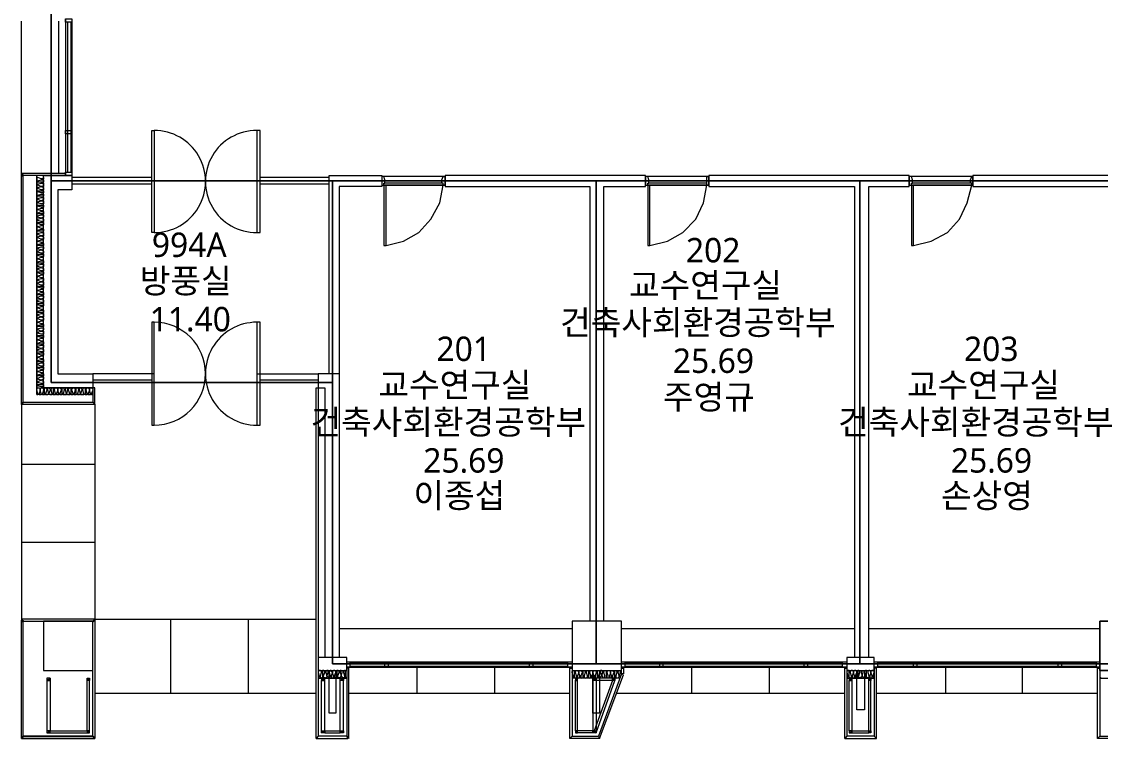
# Model space of a CAD drawing. Header units: millimetres. Extents: x -4020 to 126975, y -1911 to 106713.
# Drawn here: x 18526 to 33847, y 19414 to 29588 of the extents above; entities that cross this region are included whole.
import ezdxf

# ---------------------------------------------------------------- set-up
doc = ezdxf.new("R2010")
doc.units = ezdxf.units.MM
doc.layers.add('PDF_문자', color=7, linetype='Continuous')
doc.layers.add('PDF_형상', color=7, linetype='Continuous')
doc.styles.add('PDF 맑은 고딕', font='malgun.ttf')

msp = doc.modelspace()

# ---------------------------------------------------------------- linework, layer by layer
at = {"layer": 'PDF_형상', "lineweight": 5}
for points in [[(49196, 20471), (45434, 20471), (41688, 20471), (37941, 20471), (34195, 20471), (30433, 20471), (26687, 20471), (22941, 20471), (22941, 24466), (18946, 24466), (18946, 27326), (18946, 32129), (18946, 38969), (22941, 38969), (26687, 38969), (30433, 38969), (34195, 38969), (64445, 38969)], [(49196, 29704), (45434, 29704), (41688, 29704), (37941, 29704), (34195, 29704), (30433, 29704), (26687, 29704), (22941, 29704), (22941, 32129), (18946, 32129), (18946, 27326), (22941, 27326), (26687, 27326), (30433, 27326), (34195, 27326), (37941, 27326), (41688, 27326), (45434, 27326), (49196, 27326)], [(18526, 27419), (18526, 29596)], [(19055, 27435), (19055, 29596)], [(19148, 29627), (19148, 27404)], [(19179, 29580), (19179, 27450)], [(19226, 29580), (19226, 27450)], [(19241, 29627), (19241, 27404)], [(18744, 24295), (18759, 24295), (18759, 24310), (18744, 24357), (18744, 24373), (18759, 24388), (18775, 24388), (18790, 24373), (18790, 24357), (18790, 24373), (18806, 24388), (18821, 24388), (18837, 24373), (18837, 24357), (18821, 24310), (18821, 24295), (18837, 24295), (18852, 24295), (18852, 24310), (18852, 24357), (18852, 24373), (18852, 24388), (18868, 24388), (18884, 24373), (18884, 24357), (18868, 24310), (18868, 24295), (18884, 24295), (18899, 24295), (18915, 24310), (18899, 24357), (18899, 24373), (18899, 24388), (18915, 24388), (18930, 24373), (18930, 24357), (18915, 24310), (18930, 24295), (18946, 24295), (18961, 24295), (18961, 24310), (18946, 24357), (18946, 24373), (18961, 24388), (18977, 24388), (18977, 24373), (18977, 24357), (18977, 24310), (18977, 24295), (18992, 24295), (19008, 24295), (19008, 24310), (18992, 24357), (18992, 24373), (19008, 24388), (19023, 24388), (19039, 24373), (19039, 24357), (19039, 24373), (19055, 24388), (19070, 24388), (19086, 24373), (19086, 24357), (19070, 24310), (19070, 24295), (19086, 24295), (19101, 24295), (19101, 24310), (19101, 24357), (19101, 24373), (19101, 24388), (19117, 24388), (19132, 24373), (19132, 24357), (19117, 24310), (19117, 24295), (19132, 24295), (19163, 24295), (19163, 24310), (19148, 24357), (19148, 24373), (19163, 24388), (19179, 24388), (19179, 24373), (19179, 24357), (19163, 24310), (19179, 24295), (19194, 24295), (19210, 24295), (19210, 24310), (19194, 24357), (19194, 24373), (19210, 24388), (19226, 24388), (19226, 24373), (19226, 24357), (19226, 24310), (19226, 24295), (19241, 24295), (19257, 24295), (19257, 24310), (19241, 24357), (19241, 24373), (19257, 24388), (19272, 24388), (19288, 24373), (19288, 24357), (19272, 24310), (19272, 24295), (19288, 24295), (19303, 24295), (19303, 24310), (19303, 24357), (19303, 24373), (19303, 24388), (19319, 24388), (19334, 24373), (19334, 24357), (19319, 24310), (19319, 24295), (19334, 24295), (19350, 24295), (19365, 24310), (19350, 24357), (19350, 24373), (19350, 24388), (19365, 24388), (19381, 24373), (19381, 24357), (19365, 24310), (19365, 24295), (19397, 24295), (19412, 24295), (19412, 24310), (19397, 24357), (19397, 24373), (19412, 24388), (19428, 24388), (19428, 24373), (19428, 24357), (19428, 24310), (19428, 24295), (19443, 24295), (19459, 24295), (19459, 24310), (19443, 24357), (19443, 24373), (19459, 24388), (19474, 24388), (19490, 24373), (19490, 24357), (19490, 24373), (19505, 24388), (19521, 24388), (19536, 24373), (19536, 24357), (19521, 24310), (19521, 24295), (19536, 24295), (18744, 24295), (18744, 27404)], [(18837, 27373), (18837, 27357), (18806, 27357), (18759, 27373), (18744, 27373), (18744, 27357), (18744, 27342), (18744, 27326), (18759, 27326), (18806, 27342), (18837, 27342), (18837, 27326), (18837, 27311), (18806, 27311), (18759, 27311), (18744, 27311), (18744, 27295), (18744, 27279), (18759, 27279), (18806, 27295), (18837, 27295), (18837, 27279), (18837, 27248), (18806, 27248), (18759, 27264), (18744, 27264), (18744, 27248), (18744, 27233), (18759, 27233), (18806, 27248), (18837, 27233), (18837, 27217), (18837, 27202), (18806, 27202), (18759, 27217), (18744, 27217), (18744, 27202), (18744, 27186), (18759, 27186), (18806, 27186), (18837, 27186), (18837, 27171), (18837, 27155), (18806, 27155), (18759, 27171), (18744, 27171), (18744, 27155), (18744, 27140), (18744, 27124), (18759, 27124), (18806, 27140), (18837, 27140), (18837, 27124), (18837, 27108), (18806, 27108), (18759, 27108), (18744, 27108), (18744, 27093), (18744, 27077), (18759, 27077), (18806, 27093), (18837, 27093), (18837, 27077), (18837, 27062), (18806, 27046), (18759, 27062), (18744, 27062), (18744, 27046), (18744, 27031), (18759, 27031), (18806, 27046), (18837, 27046), (18837, 27015), (18837, 27000), (18806, 27000), (18759, 27015), (18744, 27015), (18744, 27000), (18744, 26984), (18759, 26984), (18806, 26984), (18837, 26984), (18837, 26969), (18837, 26953), (18806, 26953), (18759, 26969), (18744, 26969), (18744, 26953), (18744, 26937), (18744, 26922), (18759, 26922), (18744, 26922), (18744, 26906), (18744, 26891), (18744, 26875), (18759, 26875), (18806, 26891), (18837, 26891), (18837, 26875), (18837, 26860), (18806, 26860), (18759, 26860), (18744, 26860), (18744, 26844), (18744, 26829), (18759, 26829), (18806, 26844), (18837, 26844), (18837, 26829), (18837, 26813), (18806, 26798), (18759, 26813), (18744, 26813), (18744, 26798), (18744, 26782), (18759, 26782), (18806, 26798), (18837, 26782), (18837, 26766), (18837, 26751), (18806, 26751), (18759, 26766), (18744, 26766), (18744, 26751), (18744, 26735), (18759, 26735), (18806, 26735), (18837, 26735), (18837, 26720), (18837, 26704), (18806, 26704), (18759, 26720), (18744, 26720), (18744, 26704), (18744, 26689), (18744, 26673), (18759, 26673), (18744, 26673), (18744, 26658), (18744, 26642), (18744, 26627), (18759, 26627), (18806, 26642), (18837, 26642), (18837, 26627), (18837, 26611), (18806, 26611), (18759, 26611), (18744, 26611), (18744, 26595), (18744, 26580), (18759, 26580), (18806, 26595), (18837, 26595), (18837, 26580), (18837, 26549), (18806, 26549), (18759, 26564), (18744, 26564), (18744, 26549), (18744, 26533), (18759, 26533), (18806, 26549), (18837, 26533), (18837, 26518), (18837, 26502), (18806, 26502), (18759, 26518), (18744, 26518), (18744, 26502), (18744, 26487), (18759, 26471), (18744, 26471), (18744, 26456), (18744, 26440), (18744, 26425), (18759, 26425), (18806, 26440), (18837, 26440), (18837, 26425), (18837, 26409), (18806, 26409), (18759, 26409), (18744, 26409), (18744, 26393), (18744, 26378), (18759, 26378), (18806, 26393), (18837, 26393), (18837, 26378), (18837, 26362), (18806, 26347), (18759, 26362), (18744, 26362), (18744, 26347), (18744, 26331), (18759, 26331), (18806, 26347), (18837, 26331), (18837, 26316), (18837, 26300), (18806, 26300), (18759, 26316), (18744, 26316), (18744, 26300), (18744, 26285), (18759, 26285), (18806, 26285), (18837, 26285), (18837, 26269), (18837, 26254), (18806, 26254), (18759, 26269), (18744, 26269), (18744, 26254), (18744, 26238), (18744, 26222), (18759, 26222), (18744, 26222), (18744, 26207), (18744, 26191), (18744, 26176), (18759, 26176), (18806, 26191), (18837, 26191), (18837, 26176), (18837, 26160), (18806, 26160), (18759, 26160), (18744, 26160), (18744, 26145), (18744, 26129), (18759, 26129), (18806, 26145), (18837, 26145), (18837, 26129), (18837, 26114), (18806, 26098), (18759, 26114), (18744, 26114), (18744, 26098), (18744, 26083), (18759, 26083), (18806, 26098), (18837, 26083), (18837, 26067), (18837, 26051), (18806, 26051), (18759, 26067), (18744, 26067), (18744, 26051), (18744, 26036), (18759, 26036), (18806, 26036), (18837, 26036), (18837, 26020), (18837, 26005), (18806, 26005), (18759, 26020), (18744, 26020), (18744, 26005), (18744, 25989), (18744, 25974), (18759, 25974), (18744, 25958), (18744, 25943), (18744, 25927), (18759, 25927), (18806, 25943), (18837, 25943), (18837, 25927), (18837, 25912), (18806, 25896), (18759, 25912), (18744, 25912), (18744, 25896), (18744, 25880), (18759, 25880), (18806, 25896), (18837, 25896), (18837, 25865), (18837, 25849), (18806, 25849), (18759, 25865), (18744, 25865), (18744, 25849), (18744, 25834), (18759, 25834), (18806, 25834), (18837, 25834), (18837, 25818), (18837, 25803), (18806, 25803), (18759, 25818), (18744, 25818), (18744, 25803), (18744, 25787), (18744, 25772), (18759, 25772), (18744, 25772), (18744, 25756), (18744, 25741), (18744, 25725), (18759, 25725), (18806, 25741), (18837, 25741), (18837, 25725), (18837, 25709), (18806, 25709), (18759, 25709), (18744, 25709), (18744, 25694), (18744, 25678), (18759, 25678), (18806, 25694), (18837, 25694), (18837, 25678), (18837, 25663), (18806, 25647), (18759, 25663), (18744, 25663), (18744, 25647), (18744, 25632), (18759, 25632), (18806, 25647), (18837, 25632), (18837, 25616), (18837, 25601), (18806, 25601), (18759, 25616), (18744, 25616), (18744, 25601), (18744, 25585), (18759, 25585), (18806, 25585), (18837, 25585), (18837, 25570), (18837, 25554), (18806, 25554), (18759, 25570), (18744, 25570), (18744, 25554), (18744, 25538), (18744, 25523), (18759, 25523), (18744, 25523), (18744, 25507), (18744, 25492), (18744, 25476), (18759, 25476), (18806, 25492), (18837, 25492), (18837, 25476), (18837, 25461), (18806, 25461), (18759, 25461), (18744, 25461), (18744, 25445), (18744, 25430), (18759, 25430), (18806, 25445), (18837, 25445), (18837, 25430), (18837, 25399), (18806, 25399), (18759, 25414), (18744, 25414), (18744, 25399), (18744, 25383), (18759, 25383), (18806, 25399), (18837, 25383), (18837, 25367), (18837, 25352), (18806, 25352), (18759, 25367), (18744, 25367), (18744, 25352), (18744, 25336), (18759, 25321), (18744, 25321), (18744, 25305), (18744, 25290), (18744, 25274), (18759, 25274), (18806, 25290), (18837, 25290), (18837, 25274), (18837, 25259), (18806, 25259), (18759, 25259), (18744, 25259), (18744, 25243), (18744, 25228), (18759, 25228), (18806, 25243), (18837, 25243), (18837, 25228), (18837, 25212), (18806, 25196), (18759, 25212), (18744, 25212), (18744, 25196), (18744, 25181), (18759, 25181), (18806, 25196), (18837, 25196), (18837, 25165), (18837, 25150), (18806, 25150), (18759, 25165), (18744, 25165), (18744, 25150), (18744, 25134), (18759, 25134), (18806, 25134), (18837, 25134), (18837, 25119), (18837, 25103), (18806, 25103), (18759, 25119), (18744, 25119), (18744, 25103), (18744, 25088), (18744, 25072), (18759, 25072), (18744, 25072), (18744, 25057), (18744, 25041), (18744, 25025), (18759, 25025), (18806, 25041), (18837, 25041), (18837, 25025), (18837, 25010), (18806, 25010), (18759, 25010), (18744, 25010), (18744, 24994), (18744, 24979), (18759, 24979), (18806, 24994), (18837, 24994), (18837, 24979), (18837, 24963), (18806, 24948), (18759, 24963), (18744, 24963), (18744, 24948), (18744, 24932), (18759, 24932), (18806, 24948), (18837, 24932), (18837, 24917), (18837, 24901), (18806, 24901), (18759, 24917), (18744, 24917), (18744, 24901), (18744, 24886), (18759, 24886), (18806, 24886), (18837, 24886), (18837, 24870), (18837, 24854), (18806, 24854), (18759, 24870), (18744, 24870), (18744, 24854), (18744, 24839), (18744, 24823), (18759, 24823), (18744, 24808), (18744, 24792), (18744, 24777), (18759, 24777), (18806, 24792), (18837, 24792), (18837, 24777), (18837, 24761), (18806, 24761), (18759, 24761), (18744, 24761), (18744, 24746), (18744, 24730), (18759, 24730), (18806, 24746), (18837, 24746), (18837, 24715), (18837, 24699), (18806, 24699), (18759, 24715), (18744, 24715), (18744, 24699), (18744, 24683), (18759, 24683), (18806, 24683), (18837, 24683), (18837, 24668), (18837, 24652), (18806, 24652), (18759, 24668), (18744, 24668), (18744, 24652), (18744, 24637), (18744, 24621), (18759, 24621), (18744, 24621), (18744, 24606), (18744, 24590), (18744, 24575), (18759, 24575), (18806, 24590), (18837, 24590), (18837, 24575), (18837, 24559), (18806, 24559), (18759, 24559), (18744, 24559), (18744, 24544), (18744, 24528), (18759, 24528), (18806, 24544), (18837, 24544), (18837, 24528), (18837, 24513), (18806, 24497), (18759, 24513), (18744, 24513), (18744, 24497), (18744, 24481), (18759, 24481), (18806, 24497), (18837, 24481), (18837, 24466), (18837, 24450), (18806, 24450), (18759, 24466), (18744, 24466), (18744, 24450), (18744, 24435), (18759, 24435), (18806, 24435), (18837, 24435), (18837, 24419), (18837, 24404), (18806, 24404), (18759, 24419), (18744, 24419), (18744, 24404), (18744, 24388)], [(20376, 27373), (19241, 27373)], [(20376, 27279), (19241, 27279)], [(20407, 27326), (20376, 27326)], [(21868, 27326), (21915, 27326)], [(22894, 27373), (21915, 27373)], [(22894, 27279), (21915, 27279)], [(22894, 24590), (22894, 27404), (23640, 27404), (23640, 27248), (23034, 27248), (23034, 20564)], [(23640, 27264), (23671, 27264), (23671, 27295), (23687, 27295), (23687, 27342), (23671, 27388), (23640, 27388)], [(24495, 27295), (23687, 27295)], [(24542, 27264), (24511, 27264), (24511, 27295), (24495, 27295), (24495, 27342), (24511, 27388), (24542, 27388)], [(26796, 21077), (26796, 27248), (27387, 27248), (27387, 27404), (24542, 27404), (24542, 27248), (26594, 27248), (26594, 21077)], [(27387, 27264), (27418, 27264), (27418, 27295), (27433, 27295), (27433, 27342), (27418, 27388), (27387, 27388)], [(28257, 27295), (27433, 27295)], [(28288, 27264), (28257, 27264), (28257, 27295), (28257, 27342), (28257, 27388), (28288, 27388)], [(30558, 20564), (30558, 27248), (31133, 27248), (31133, 27404), (28288, 27404), (28288, 27248), (30356, 27248), (30356, 20564)], [(31133, 27264), (31164, 27264), (31164, 27295), (31179, 27295), (31179, 27342), (31164, 27388), (31133, 27388)], [(32003, 27295), (31179, 27295)], [(32034, 27264), (32019, 27264), (32019, 27295), (32003, 27295), (32003, 27342), (32019, 27388), (32034, 27388)], [(34288, 21077), (34288, 27248), (34895, 27248), (34895, 27404), (32034, 27404), (32034, 27248), (34086, 27248), (34086, 21077)], [(23702, 26409), (23951, 26471), (24169, 26595), (24340, 26782), (24464, 27015), (24511, 27264), (23671, 27264), (23671, 26409), (23702, 26409), (23702, 27264)], [(27449, 26409), (27697, 26471), (27915, 26595), (28102, 26782), (28210, 27015), (28257, 27264), (27418, 27264), (27418, 26409), (27449, 26409), (27449, 27264)], [(31195, 26409), (31444, 26471), (31677, 26595), (31848, 26782), (31957, 27015), (32019, 27264), (31164, 27264), (31164, 26409), (31195, 26409), (31195, 27264)], [(20407, 24590), (19536, 24590)], [(21868, 24590), (22739, 24590)], [(23034, 24590), (22739, 24590), (22739, 24388), (22832, 24388), (22832, 20564)], [(20376, 24497), (19536, 24497)], [(22739, 24497), (21915, 24497)], [(18526, 24155), (18526, 21093)], [(19568, 24155), (19568, 21093)], [(19568, 23300), (18526, 23300)], [(19568, 22196), (18526, 22196)], [(19568, 21108), (22708, 21108)], [(20640, 21108), (20640, 20051)], [(21744, 21108), (21744, 20051)], [(26345, 20968), (23034, 20968)], [(30356, 20968), (27045, 20968)], [(33838, 20968), (30558, 20968)], [(22987, 20378), (22987, 19771), (22894, 19771), (22894, 20378)], [(23143, 20502), (26345, 20502)], [(23143, 20424), (26345, 20424)], [(23189, 20486), (26283, 20486)], [(23189, 20440), (26283, 20440)], [(24138, 20424), (24138, 20051)], [(25241, 20424), (25241, 20051)], [(27013, 20269), (26345, 20269), (26361, 20284), (26361, 20300), (26345, 20347), (26345, 20362), (26361, 20378), (26376, 20378), (26376, 20362), (26376, 20347), (26376, 20300), (26376, 20284), (26392, 20269), (26407, 20284), (26407, 20300), (26392, 20347), (26392, 20362), (26407, 20378), (26423, 20378), (26438, 20362), (26438, 20347), (26423, 20300), (26423, 20284), (26438, 20269), (26454, 20284), (26454, 20300), (26438, 20347), (26438, 20362), (26454, 20378), (26469, 20378), (26485, 20362), (26485, 20347), (26469, 20300), (26469, 20284), (26485, 20269), (26500, 20284), (26500, 20300), (26500, 20347), (26500, 20362), (26500, 20378), (26516, 20378), (26532, 20362), (26532, 20347), (26516, 20300), (26516, 20284), (26532, 20269), (26563, 20284), (26563, 20300), (26547, 20347), (26547, 20362), (26563, 20378), (26578, 20378), (26578, 20362), (26578, 20347), (26578, 20300), (26578, 20284), (26594, 20269), (26609, 20284), (26609, 20300), (26594, 20347), (26594, 20362), (26609, 20378), (26625, 20378), (26640, 20362), (26640, 20347), (26625, 20300), (26625, 20284), (26640, 20269), (26640, 19523), (26687, 19492), (26951, 20238), (26920, 20269)], [(26936, 20238), (26687, 20238), (26640, 20269), (26656, 20284), (26656, 20300), (26640, 20347), (26640, 20362), (26656, 20378), (26671, 20378), (26687, 20362), (26687, 20347), (26671, 20300), (26671, 20284), (26687, 20269), (26703, 20284), (26703, 20300), (26703, 20347), (26703, 20362), (26703, 20378), (26718, 20378), (26734, 20362), (26734, 20347), (26718, 20300), (26718, 20284), (26734, 20269), (26749, 20284), (26765, 20300), (26780, 20284), (26796, 20269), (26811, 20284), (26811, 20300), (26796, 20347), (26796, 20362), (26811, 20378), (26827, 20378), (26827, 20362), (26827, 20347), (26827, 20300), (26827, 20284), (26842, 20269), (26858, 20284), (26858, 20300), (26842, 20347), (26842, 20362), (26858, 20378), (26874, 20378), (26889, 20362), (26889, 20347), (26874, 20300), (26874, 20284), (26889, 20269), (26905, 20284), (26905, 20300), (26889, 20347), (26889, 20362), (26905, 20378), (26920, 20378), (26936, 20362), (26936, 20347), (26920, 20300), (26920, 20284), (26936, 20269), (26951, 20284), (26951, 20300), (26951, 20347), (26951, 20362), (26951, 20378), (26967, 20378), (26982, 20362), (26982, 20347), (26967, 20300), (26967, 20284), (26982, 20269), (27013, 20284), (27013, 20300), (26998, 20347), (26998, 20362), (27013, 20378), (27029, 20378), (27029, 20362), (27029, 20347), (27013, 20300), (27029, 20284)], [(26734, 20378), (26734, 19771), (26640, 19771), (26640, 20378)], [(27045, 20502), (30247, 20502)], [(27045, 20424), (30247, 20424)], [(27091, 20486), (30185, 20486)], [(27091, 20440), (30185, 20440)], [(28039, 20424), (28039, 20051)], [(29143, 20424), (29143, 20051)], [(30495, 20378), (30495, 19818), (30387, 19818), (30387, 20378)], [(30635, 20502), (33838, 20502)], [(30635, 20424), (33838, 20424)], [(30682, 20486), (33791, 20486)], [(30682, 20440), (33791, 20440)], [(31646, 20424), (31646, 20051)], [(32734, 20424), (32734, 20051)], [(18884, 20238), (18930, 20269), (18930, 19523), (19459, 19523), (19459, 20238)], [(18884, 20269), (18884, 19523)], [(19490, 19523), (19459, 19523), (19459, 19492), (19490, 19492), (19490, 19523), (19490, 20238), (19459, 20269)], [(22785, 19523), (22832, 19523), (22832, 19492), (22785, 19492), (22785, 19523), (22785, 20238), (22832, 20269)], [(22785, 19492), (22832, 19523), (23050, 19523), (23050, 20238)], [(22832, 19523), (22832, 20238)], [(23096, 19523), (23096, 20238), (23050, 20269)], [(26392, 19523), (26392, 20238), (26423, 20269)], [(26640, 19523), (26423, 19523), (26423, 20238)], [(26920, 20238), (26656, 19523)], [(26936, 20269), (26687, 20269), (26687, 19523)], [(27076, 20315), (27045, 20331)], [(30278, 19523), (30278, 20238), (30324, 20269)], [(30278, 19492), (30324, 19523), (30324, 20238)], [(30324, 19523), (30558, 19523), (30558, 20238)], [(30589, 19523), (30589, 20238), (30558, 20269)], [(33853, 20284), (33838, 20269), (34522, 20269)], [(22708, 20051), (19568, 20051)], [(26314, 20051), (23174, 20051)], [(30216, 20051), (26967, 20051)], [(33806, 20051), (30666, 20051)], [(18884, 19492), (18930, 19523)], [(18930, 19492), (19459, 19492)], [(19490, 19492), (19459, 19523)], [(22832, 19492), (23050, 19492)], [(23096, 19492), (23050, 19523)], [(26392, 19492), (26423, 19523)], [(26640, 19492), (26423, 19492)], [(30324, 19492), (30558, 19492)], [(30589, 19492), (30558, 19523)]]:
    msp.add_lwpolyline(points, dxfattribs=at)
for points in [[(19241, 29627), (19241, 29580), (19148, 29580), (19148, 29627)], [(19148, 27995), (19148, 28041), (19241, 28041), (19241, 27995)], [(20407, 28041), (20407, 26595), (20376, 26595), (20376, 28041)], [(21868, 28041), (21868, 26595), (21915, 26595), (21915, 28041)], [(18557, 27404), (18526, 27435), (19148, 27435), (19148, 27404)], [(19241, 27450), (19241, 27404), (19148, 27404), (19148, 27450)], [(18526, 24155), (18526, 27419), (18542, 27388), (18542, 24186)], [(19536, 24388), (18837, 24388), (18837, 27404), (19241, 27404), (19241, 27202), (19039, 27202), (19039, 24590), (19536, 24590)], [(22941, 27326), (18946, 27326), (18946, 24466), (22941, 24466)], [(26687, 27326), (22941, 27326), (22941, 24466), (22941, 20471), (26687, 20471)], [(23640, 27264), (24542, 27264), (24542, 27388), (23640, 27388)], [(30433, 27326), (26687, 27326), (26687, 20471), (30433, 20471)], [(27387, 27264), (28288, 27264), (28288, 27388), (27387, 27388)], [(34195, 27326), (30433, 27326), (30433, 20471), (34195, 20471)], [(31133, 27264), (32034, 27264), (32034, 27388), (31133, 27388)], [(18759, 26922), (18806, 26906), (18837, 26906), (18837, 26922), (18837, 26937), (18806, 26937)], [(18759, 26673), (18806, 26658), (18837, 26658), (18837, 26673), (18837, 26689), (18806, 26689)], [(18759, 26471), (18806, 26456), (18837, 26456), (18837, 26471), (18837, 26487), (18806, 26487)], [(18759, 26222), (18806, 26207), (18837, 26207), (18837, 26222), (18837, 26238), (18806, 26238)], [(18759, 25974), (18806, 25958), (18837, 25958), (18837, 25974), (18837, 25989), (18806, 25989)], [(18759, 25772), (18806, 25756), (18837, 25756), (18837, 25772), (18837, 25787), (18806, 25787)], [(18759, 25523), (18806, 25507), (18837, 25507), (18837, 25523), (18837, 25538), (18806, 25538)], [(18759, 25321), (18806, 25305), (18837, 25305), (18837, 25321), (18837, 25336), (18806, 25336)], [(20407, 25321), (20376, 25321), (20376, 23860), (20407, 23860)], [(21868, 25321), (21868, 23860), (21915, 23860), (21915, 25321)], [(18759, 25072), (18806, 25057), (18837, 25057), (18837, 25072), (18837, 25088), (18806, 25088)], [(18759, 24823), (18806, 24808), (18837, 24808), (18837, 24823), (18837, 24839), (18806, 24839)], [(18759, 24621), (18806, 24606), (18837, 24606), (18837, 24621), (18837, 24637), (18806, 24637)], [(19536, 24186), (19568, 24155), (19568, 24388), (19536, 24388)], [(22739, 19445), (22708, 19414), (22708, 24388), (22739, 24388)], [(18790, 24357), (18775, 24310), (18775, 24295), (18790, 24295), (18806, 24295), (18806, 24310)], [(19039, 24357), (19023, 24310), (19023, 24295), (19039, 24295), (19055, 24295), (19055, 24310)], [(19490, 24357), (19474, 24310), (19474, 24295), (19490, 24295), (19505, 24295), (19505, 24310)], [(19536, 24186), (19568, 24155), (18526, 24155), (18557, 24186)], [(19536, 21077), (19568, 21108), (18526, 21108), (18557, 21077)], [(18526, 21093), (18542, 21062), (18542, 19445), (18526, 19414)], [(19536, 20378), (19536, 21077), (18837, 21077), (18837, 20378)], [(19536, 21062), (19568, 21093), (19568, 19414), (19536, 19445)], [(27045, 21077), (26345, 21077), (26345, 20378), (27045, 20378)], [(27045, 20378), (27045, 21077), (26345, 21077), (26345, 20378)], [(34537, 21077), (33838, 21077), (33838, 20378), (34537, 20378)], [(33838, 20378), (33838, 21077), (34537, 21077), (34537, 20378)], [(22739, 20564), (22739, 20378), (23143, 20378), (23143, 20564)], [(30247, 20564), (30247, 20378), (30635, 20378), (30635, 20564)], [(23143, 20269), (23127, 20284), (23127, 20300), (23127, 20347), (23127, 20362), (23127, 20378), (23112, 20378), (23096, 20362), (23096, 20347), (23112, 20300), (23112, 20284), (23096, 20269), (23081, 20284), (23065, 20300), (23081, 20347), (23081, 20362), (23065, 20378), (23050, 20378), (23050, 20362), (23050, 20347), (23065, 20300), (23050, 20284), (23034, 20269), (23018, 20284), (23018, 20300), (23034, 20347), (23034, 20362), (23018, 20378), (23003, 20378), (23003, 20362), (23003, 20347), (23003, 20300), (23003, 20284), (22987, 20269), (22972, 20284), (22972, 20300), (22987, 20347), (22987, 20362), (22972, 20378), (22956, 20378), (22941, 20362), (22941, 20347), (22925, 20362), (22925, 20378), (22910, 20378), (22894, 20362), (22894, 20347), (22910, 20300), (22910, 20284), (22894, 20269), (22879, 20284), (22863, 20300), (22879, 20347), (22879, 20362), (22879, 20378), (22863, 20378), (22847, 20362), (22847, 20347), (22863, 20300), (22863, 20284), (22832, 20269), (22816, 20284), (22816, 20300), (22832, 20347), (22832, 20362), (22816, 20378), (22801, 20378), (22801, 20362), (22801, 20347), (22801, 20300), (22801, 20284), (22785, 20269), (22770, 20284), (22770, 20300), (22785, 20347), (22785, 20362), (22770, 20378), (22754, 20378), (22739, 20362), (22739, 20347), (22754, 20300), (22754, 20284), (22739, 20269)], [(23143, 20502), (23189, 20502), (23189, 20424), (23143, 20424)], [(23143, 19445), (23174, 19414), (23174, 20409), (23143, 20409)], [(23687, 20502), (23734, 20502), (23734, 20424), (23687, 20424)], [(25739, 20502), (25785, 20502), (25785, 20424), (25739, 20424)], [(26283, 20502), (26345, 20502), (26345, 20424), (26283, 20424)], [(26345, 20409), (26345, 19445), (26314, 19414), (26314, 20409)], [(26765, 20300), (26780, 20347), (26780, 20362), (26765, 20378), (26749, 20378), (26749, 20362), (26749, 20347)], [(27045, 20502), (27091, 20502), (27091, 20424), (27045, 20424)], [(27045, 20331), (27045, 20409), (27076, 20409), (27076, 20331)], [(27589, 20502), (27635, 20502), (27635, 20424), (27589, 20424)], [(29640, 20502), (29687, 20502), (29687, 20424), (29640, 20424)], [(30185, 20502), (30247, 20502), (30247, 20424), (30185, 20424)], [(30247, 19445), (30216, 19414), (30216, 20409), (30247, 20409)], [(30635, 20269), (30620, 20284), (30620, 20300), (30635, 20347), (30635, 20362), (30620, 20378), (30604, 20378), (30589, 20362), (30589, 20347), (30589, 20362), (30573, 20378), (30558, 20378), (30542, 20362), (30542, 20347), (30558, 20300), (30558, 20284), (30542, 20269), (30527, 20284), (30527, 20300), (30527, 20347), (30527, 20362), (30527, 20378), (30511, 20378), (30495, 20362), (30495, 20347), (30511, 20300), (30511, 20284), (30495, 20269), (30480, 20284), (30464, 20300), (30480, 20347), (30480, 20362), (30464, 20378), (30449, 20362), (30449, 20347), (30464, 20300), (30449, 20284), (30433, 20269), (30418, 20284), (30418, 20300), (30433, 20347), (30433, 20362), (30418, 20378), (30402, 20378), (30402, 20362), (30402, 20347), (30402, 20300), (30402, 20284), (30387, 20269), (30371, 20284), (30371, 20300), (30387, 20347), (30387, 20362), (30371, 20378), (30356, 20378), (30340, 20362), (30340, 20347), (30340, 20362), (30324, 20378), (30309, 20378), (30293, 20362), (30293, 20347), (30309, 20300), (30309, 20284), (30293, 20269), (30278, 20284), (30278, 20300), (30278, 20347), (30278, 20362), (30278, 20378), (30262, 20378), (30247, 20362), (30247, 20347), (30262, 20300), (30262, 20284), (30247, 20269)], [(30635, 20502), (30682, 20502), (30682, 20424), (30635, 20424)], [(30635, 19445), (30666, 19414), (30666, 20409), (30635, 20409)], [(31195, 20502), (31242, 20502), (31242, 20424), (31195, 20424)], [(33247, 20502), (33293, 20502), (33293, 20424), (33247, 20424)], [(33791, 20502), (33838, 20502), (33838, 20424), (33791, 20424)], [(33838, 20409), (33838, 19445), (33806, 19414), (33806, 20409)], [(18884, 20269), (18884, 20238), (18930, 20238), (18930, 20269)], [(19490, 20269), (19490, 20238), (19459, 20238), (19459, 20269)], [(22785, 20269), (22785, 20238), (22832, 20238), (22832, 20269)], [(22941, 20347), (22925, 20300), (22925, 20284), (22941, 20269), (22956, 20284), (22956, 20300)], [(23096, 20269), (23096, 20238), (23050, 20238), (23050, 20269)], [(26392, 20269), (26392, 20238), (26423, 20238), (26423, 20269)], [(26687, 20269), (26687, 20238), (26640, 20238), (26640, 20269)], [(27076, 20315), (27045, 20331), (26718, 19445), (26734, 19414)], [(26951, 20269), (26951, 20238), (26920, 20238), (26920, 20269)], [(30278, 20269), (30278, 20238), (30324, 20238), (30324, 20269)], [(30340, 20347), (30324, 20300), (30324, 20284), (30340, 20269), (30356, 20284), (30356, 20300)], [(30589, 20269), (30589, 20238), (30558, 20238), (30558, 20269)], [(30589, 20347), (30573, 20300), (30573, 20284), (30589, 20269), (30604, 20284), (30604, 20300)], [(18884, 19523), (18884, 19492), (18930, 19492), (18930, 19523)], [(23096, 19523), (23096, 19492), (23050, 19492), (23050, 19523)], [(26392, 19523), (26392, 19492), (26423, 19492), (26423, 19523)], [(26687, 19523), (26687, 19492), (26640, 19492), (26640, 19523)], [(30278, 19523), (30278, 19492), (30324, 19492), (30324, 19523)], [(30589, 19523), (30589, 19492), (30558, 19492), (30558, 19523)], [(19536, 19445), (19568, 19414), (18526, 19414), (18557, 19445)], [(18557, 19445), (18526, 19414), (19568, 19414), (19536, 19445)], [(22739, 19445), (22708, 19414), (23158, 19414), (23143, 19445)], [(26718, 19445), (26734, 19414), (26314, 19414), (26345, 19445)], [(30247, 19445), (30216, 19414), (30666, 19414), (30635, 19445)], [(34211, 19445), (34242, 19414), (33806, 19414), (33838, 19445)]]:
    msp.add_lwpolyline(points, close=True, dxfattribs=at)
for centre, radius, start, end in [((20415, 27318), 723, -90.6159, 90.6159), ((21860, 27318), 723, 89.3838, -89.3838), ((20407, 24590), 731, -89.9998, 89.9998), ((21868, 24590), 731, 89.9999, -89.9999)]:
    msp.add_arc(centre, radius, start, end, dxfattribs=at)

# ---------------------------------------------------------------- texts
at = {"layer": 'PDF_문자', "char_height": 346.4, "attachment_point": 4, "style": 'PDF 맑은 고딕'}
for s, insert in [('994A', (20376, 26418)), ('202', (27961, 26341)), ('방풍실', (20205, 25890)), ('교수연구실', (27153, 25828)), ('11.40', (20345, 25361)), ('건축사회환경공학부', (26174, 25299)), ('201', (24418, 24941)), ('203', (31910, 24941)), ('25.69', (27775, 24771)), ('교수연구실', (23594, 24413)), ('교수연구실', (31101, 24413)), ('주영규', (27635, 24242)), ('건축사회환경공학부', (22630, 23885)), ('건축사회환경공학부', (30122, 23885)), ('25.69', (24231, 23356)), ('25.69', (31724, 23356)), ('이종섭', (24091, 22843)), ('손상영', (31583, 22843))]:
    msp.add_mtext(s, dxfattribs=dict(at, insert=insert))

doc.saveas('drawing.dxf')
